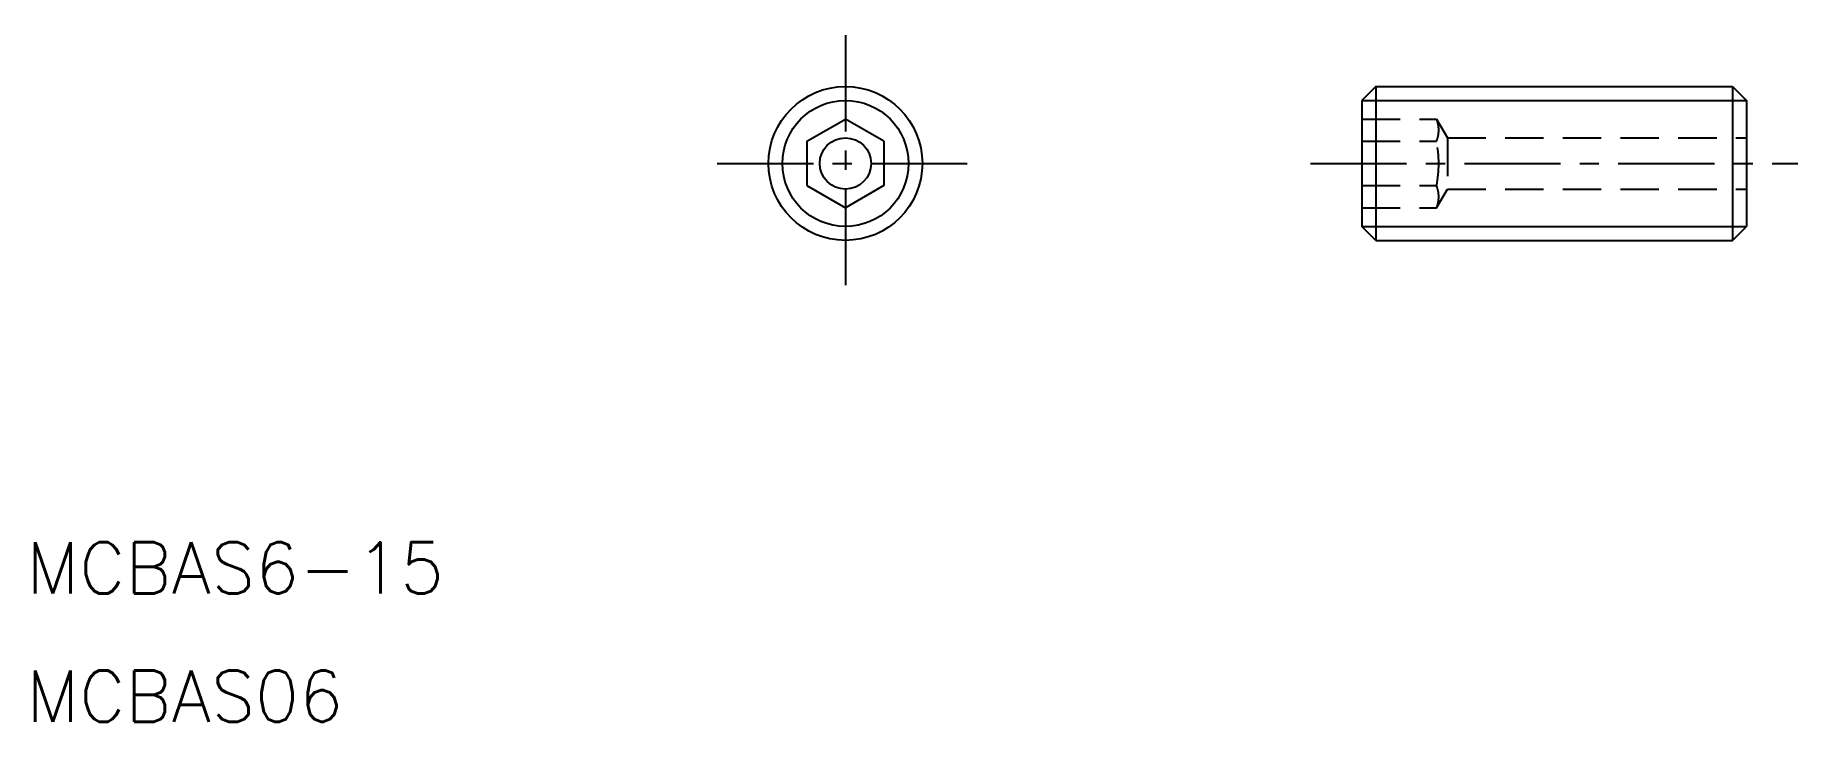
# Model space of a CAD drawing. Extents: x 10.4 to 79.1, y 10.7 to 37.5.
import ezdxf

# ---------------------------------------------------------------- set-up
doc = ezdxf.new("R2010")
doc.units = 0
doc.header["$LTSCALE"] = 3
doc.linetypes.add('CENTER', pattern=[2, 1.25, -0.25, 0.25, -0.25])
doc.linetypes.add('DASHED', pattern=[0.75, 0.5, -0.25])
doc.layers.get('0').update_dxf_attribs({"linetype": 'CONTINUOUS'})
doc.layers.add('CENTER', color=1, linetype='CENTER')
doc.styles.get("Standard").update_dxf_attribs({"font": 'romans.shx', "bigfont": 'bigfont.shx'})

msp = doc.modelspace()

# ---------------------------------------------------------------- linework, layer by layer
at = {"color": 7, "linetype": 'CONTINUOUS'}
for p, q in [((62.686, 35.509), (62.144, 34.967)), ((62.686, 35.509), (76.603, 35.509)), ((62.686, 35.509), (62.686, 29.509)), ((76.603, 35.509), (76.603, 29.509)), ((76.603, 35.509), (77.144, 34.967)), ((62.144, 34.967), (62.144, 30.05)), ((77.144, 34.967), (77.144, 30.05)), ((40.509, 33.375), (42.009, 34.241)), ((43.509, 33.375), (42.009, 34.241)), ((40.509, 33.375), (40.509, 31.643)), ((43.509, 33.375), (43.509, 31.643)), ((40.509, 31.643), (42.009, 30.777)), ((43.509, 31.643), (42.009, 30.777)), ((62.686, 29.509), (62.144, 30.05)), ((76.603, 29.509), (77.144, 30.05)), ((62.686, 29.509), (76.603, 29.509))]:
    msp.add_line(p, q, dxfattribs=at)
at = {"color": 3, "linetype": 'CONTINUOUS'}
for p, q in [((62.144, 34.967), (77.144, 34.967)), ((62.144, 30.05), (77.144, 30.05))]:
    msp.add_line(p, q, dxfattribs=at)
at = {"color": 3, "linetype": 'DASHED'}
for p, q in [((62.144, 34.241), (65.06, 34.241)), ((65.06, 34.241), (65.483, 33.509)), ((62.144, 33.375), (65.06, 33.375)), ((65.483, 33.509), (77.144, 33.509)), ((65.483, 33.509), (65.483, 31.509)), ((62.144, 31.643), (65.06, 31.643)), ((65.06, 30.777), (65.483, 31.509)), ((65.483, 31.509), (77.144, 31.509)), ((62.144, 30.777), (65.06, 30.777))]:
    msp.add_line(p, q, dxfattribs=at)
at = {"color": 7, "linetype": 'CONTINUOUS'}
for radius in [3, 2.458, 1]:
    msp.add_circle((42.009, 32.509), radius, dxfattribs=at)
at = {"color": 3, "linetype": 'DASHED'}
for centre, radius, start, end in [((63.988, 33.808), 1.157, 338.01264, 21.98736), ((60.644, 32.509), 4.5, 348.9042, 11.0958), ((63.988, 31.21), 1.157, 338.01264, 21.98736)]:
    msp.add_arc(centre, radius, start, end, dxfattribs=at)
at = {"layer": 'CENTER'}
for p, q in [((42.009, 37.509), (42.009, 27.509)), ((37.009, 32.509), (47.009, 32.509)), ((60.144, 32.509), (79.144, 32.509))]:
    msp.add_line(p, q, dxfattribs=at)

# ---------------------------------------------------------------- texts
at = {"color": 7, "linetype": 'CONTINUOUS'}
for s, p in [('MCBAS6-15', (10.074, 15.736)), ('MCBAS06', (10.074, 10.736))]:
    msp.add_text(s, height=2, dxfattribs=at).set_placement(p)

doc.saveas('drawing.dxf')
